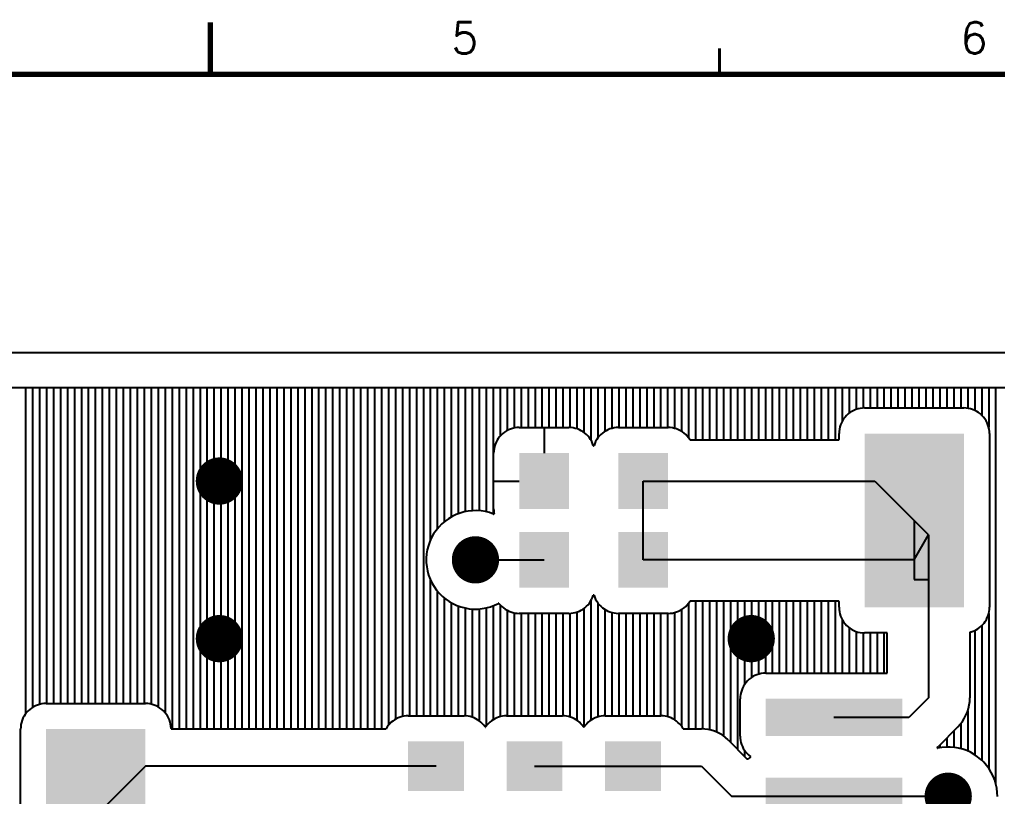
# Model space of a CAD drawing. Extents: x 295 to 953, y 10 to 290.
# Drawn here: x 668.7 to 762.3, y 215.9 to 290.2 of the extents above; entities that cross this region are included whole.
import ezdxf
from ezdxf.enums import TextEntityAlignment as Align

# ---------------------------------------------------------------- set-up
doc = ezdxf.new("R2010")
doc.units = 0
doc.header["$LTSCALE"] = 5
doc.header["$MEASUREMENT"] = 0
doc.layers.get('0').update_dxf_attribs({"linetype": 'CONTINUOUS', "lineweight": 25})
for name, color, linetype in [('ART001_PHO', 7, 'CONTINUOUS'), ('문자', 4, 'CONTINUOUS'), ('테두리', 3, 'CONTINUOUS')]:
    doc.layers.add(name, color=color, linetype=linetype)
doc.styles.get("Standard").update_dxf_attribs({"font": 'simplex.shx'})

# ---------------------------------------------------------------- blocks, each defined once
blk = doc.blocks.new('C')
at = {"layer": '테두리'}
for points, const_width in [([(210, 290), (210, 285)], 0.5), ([(258.75, 287.5), (258.75, 285)], 0.3), ([(15, 285), (15, 15), (405, 15), (405, 285), (15, 285)], 0.5)]:
    blk.add_lwpolyline(points, dxfattribs=dict(at, const_width=const_width))
at = {"layer": '문자'}
for s, p in [('5', (234.375, 288.5)), ('6', (283.125, 288.5))]:
    blk.add_text(s, height=3, dxfattribs=at).set_placement(p, align=Align.MIDDLE)

msp = doc.modelspace()

# ---------------------------------------------------------------- linework, layer by layer
at = {"color": 7, "const_width": 2.263}
for points in [[(687.854, 247.199, 1), (687.854, 244.936, 1)], [(712.371, 239.656, 1), (712.371, 237.392, 1)], [(687.854, 232.112, 1), (687.854, 229.849, 1)], [(738.774, 232.112, 1), (738.774, 229.849, 1)], [(757.634, 217.024, 1), (757.634, 214.761, 1)]]:
    msp.add_lwpolyline(points, format="xyb", close=True, dxfattribs=at)
at = {"layer": 'ART001_PHO', "color": 7}
for p, q in [((822.098, 258.349), (548.858, 258.349)), ((822.098, 255.007), (548.858, 255.007)), ((669.289, 255.007), (669.289, 223.77)), ((669.957, 255.007), (669.957, 224.394)), ((670.626, 255.007), (670.626, 224.688)), ((671.294, 255.007), (671.294, 224.773)), ((671.962, 255.007), (671.962, 224.773)), ((672.63, 255.007), (672.63, 224.773)), ((673.299, 255.007), (673.299, 224.773)), ((673.967, 255.007), (673.967, 224.773)), ((674.635, 255.007), (674.635, 224.773)), ((675.303, 255.007), (675.303, 224.773)), ((675.972, 255.007), (675.972, 224.773)), ((676.64, 255.007), (676.64, 224.773)), ((677.308, 255.007), (677.308, 224.773)), ((677.976, 255.007), (677.976, 224.773)), ((678.645, 255.007), (678.645, 224.773)), ((679.313, 255.007), (679.313, 224.773)), ((679.981, 255.007), (679.981, 224.773)), ((680.649, 255.007), (680.649, 224.773)), ((681.318, 255.007), (681.318, 224.711)), ((681.986, 255.007), (681.986, 224.45)), ((682.654, 255.007), (682.654, 223.889)), ((683.322, 255.007), (683.322, 222.341)), ((683.991, 255.007), (683.991, 222.341)), ((684.659, 255.007), (684.659, 222.341)), ((685.327, 255.007), (685.327, 222.341)), ((685.995, 255.007), (685.995, 222.341)), ((686.664, 255.007), (686.664, 222.341)), ((687.332, 255.007), (687.332, 222.341)), ((688, 255.007), (688, 222.341)), ((688.668, 255.007), (688.668, 222.341)), ((689.337, 255.007), (689.337, 222.341)), ((690.005, 255.007), (690.005, 222.341)), ((690.673, 255.007), (690.673, 222.341)), ((691.341, 255.007), (691.341, 222.341)), ((692.01, 255.007), (692.01, 222.341)), ((692.678, 255.007), (692.678, 222.341)), ((693.346, 255.007), (693.346, 222.341)), ((694.014, 255.007), (694.014, 222.341)), ((694.683, 255.007), (694.683, 222.341)), ((695.351, 255.007), (695.351, 222.341)), ((696.019, 255.007), (696.019, 222.341)), ((696.687, 255.007), (696.687, 222.341)), ((697.356, 255.007), (697.356, 222.341)), ((698.024, 255.007), (698.024, 222.341)), ((698.692, 255.007), (698.692, 222.341)), ((699.36, 255.007), (699.36, 222.341)), ((700.029, 255.007), (700.029, 222.341)), ((700.697, 255.007), (700.697, 222.341)), ((701.365, 255.007), (701.365, 222.341)), ((702.033, 255.007), (702.033, 222.341)), ((702.702, 255.007), (702.702, 222.341)), ((703.37, 255.007), (703.37, 222.341)), ((704.038, 255.007), (704.038, 222.697)), ((704.706, 255.007), (704.706, 223.26)), ((705.375, 255.007), (705.375, 223.522)), ((706.043, 255.007), (706.043, 223.585)), ((706.711, 255.007), (706.711, 223.585)), ((707.379, 255.007), (707.379, 223.585)), ((708.048, 255.007), (708.048, 240.402)), ((708.716, 255.007), (708.716, 241.5)), ((709.384, 255.007), (709.384, 242.17)), ((710.052, 255.007), (710.052, 242.628)), ((710.721, 255.007), (710.721, 242.939)), ((711.389, 255.007), (711.389, 243.134)), ((712.057, 255.007), (712.057, 243.227)), ((712.725, 255.007), (712.725, 243.224)), ((713.394, 255.007), (713.394, 243.125)), ((714.062, 255.007), (714.062, 242.924)), ((714.73, 255.007), (714.73, 250.372)), ((715.398, 255.007), (715.398, 250.899)), ((716.067, 255.007), (716.067, 251.141)), ((716.735, 255.007), (716.735, 251.191)), ((717.403, 255.007), (717.403, 251.191)), ((718.071, 255.007), (718.071, 251.191)), ((718.74, 255.007), (718.74, 251.191)), ((719.408, 255.007), (719.408, 251.191)), ((720.076, 255.007), (720.076, 251.191)), ((720.744, 255.007), (720.744, 251.191)), ((721.413, 255.007), (721.413, 251.189)), ((722.081, 255.007), (722.081, 251.067)), ((722.749, 255.007), (722.749, 250.724)), ((723.417, 255.007), (723.417, 249.992)), ((724.086, 255.007), (724.086, 250.188)), ((724.754, 255.007), (724.754, 250.812)), ((725.422, 255.007), (725.422, 251.106)), ((726.09, 255.007), (726.09, 251.191)), ((726.759, 255.007), (726.759, 251.191)), ((727.427, 255.007), (727.427, 251.191)), ((728.095, 255.007), (728.095, 251.191)), ((728.763, 255.007), (728.763, 251.191)), ((729.432, 255.007), (729.432, 251.191)), ((730.1, 255.007), (730.1, 251.191)), ((730.768, 255.007), (730.768, 251.191)), ((731.436, 255.007), (731.436, 251.111)), ((732.105, 255.007), (732.105, 250.824)), ((732.773, 255.007), (732.773, 250.214)), ((733.441, 255.007), (733.441, 250.027)), ((734.109, 255.007), (734.109, 250.027)), ((734.778, 255.007), (734.778, 250.027)), ((735.446, 255.007), (735.446, 250.027)), ((736.114, 255.007), (736.114, 250.027)), ((736.782, 255.007), (736.782, 250.027)), ((737.451, 255.007), (737.451, 250.027)), ((738.119, 255.007), (738.119, 250.027)), ((738.787, 255.007), (738.787, 250.027)), ((739.455, 255.007), (739.455, 250.027)), ((740.124, 255.007), (740.124, 250.027)), ((740.792, 255.007), (740.792, 250.027)), ((741.46, 255.007), (741.46, 250.027)), ((742.128, 255.007), (742.128, 250.027)), ((742.797, 255.007), (742.797, 250.027)), ((743.465, 255.007), (743.465, 250.027)), ((744.133, 255.007), (744.133, 250.027)), ((744.801, 255.007), (744.801, 250.027)), ((745.47, 255.007), (745.47, 250.027)), ((746.138, 255.007), (746.138, 250.027)), ((746.806, 255.007), (746.806, 250.027)), ((747.474, 255.007), (747.474, 251.778)), ((748.143, 255.007), (748.143, 252.559)), ((748.811, 255.007), (748.811, 252.921)), ((749.479, 255.007), (749.479, 253.058)), ((750.147, 255.007), (750.147, 253.062)), ((750.816, 255.007), (750.816, 253.062)), ((751.484, 255.007), (751.484, 253.062)), ((752.152, 255.007), (752.152, 253.062)), ((752.82, 255.007), (752.82, 253.062)), ((753.489, 255.007), (753.489, 253.062)), ((754.157, 255.007), (754.157, 253.062)), ((754.825, 255.007), (754.825, 253.062)), ((755.493, 255.007), (755.493, 253.062)), ((756.162, 255.007), (756.162, 253.062)), ((756.83, 255.007), (756.83, 253.062)), ((757.498, 255.007), (757.498, 253.062)), ((758.166, 255.007), (758.166, 253.062)), ((758.835, 255.007), (758.835, 253.062)), ((759.503, 255.007), (759.503, 253.034)), ((760.171, 255.007), (760.171, 252.832)), ((760.839, 255.007), (760.839, 252.371)), ((761.508, 255.007), (761.508, 251.218)), ((762.176, 255.007), (762.176, 217.152)), ((748.594, 252.833), (748.405, 252.734)), ((748.792, 252.915), (748.594, 252.833)), ((748.996, 252.979), (748.792, 252.915)), ((749.204, 253.025), (748.996, 252.979)), ((749.416, 253.053), (749.204, 253.025)), ((749.63, 253.062), (749.416, 253.053)), ((749.63, 253.062), (759.134, 253.062)), ((759.348, 253.053), (759.134, 253.062)), ((759.559, 253.025), (759.348, 253.053)), ((759.768, 252.979), (759.559, 253.025)), ((759.972, 252.914), (759.768, 252.979)), ((760.169, 252.832), (759.972, 252.914)), ((760.359, 252.734), (760.169, 252.832)), ((747.623, 252.018), (747.508, 251.837)), ((747.753, 252.187), (747.623, 252.018)), ((747.897, 252.345), (747.753, 252.187)), ((748.055, 252.489), (747.897, 252.345)), ((748.224, 252.619), (748.055, 252.489)), ((748.405, 252.734), (748.224, 252.619)), ((760.539, 252.619), (760.359, 252.734)), ((760.709, 252.489), (760.539, 252.619)), ((760.866, 252.344), (760.709, 252.489)), ((761.011, 252.187), (760.866, 252.344)), ((761.141, 252.017), (761.011, 252.187)), ((761.256, 251.837), (761.141, 252.017)), ((715.523, 250.962), (715.334, 250.863)), ((715.721, 251.043), (715.523, 250.962)), ((715.925, 251.108), (715.721, 251.043)), ((716.134, 251.154), (715.925, 251.108)), ((716.345, 251.182), (716.134, 251.154)), ((716.559, 251.191), (716.345, 251.182)), ((716.559, 251.191), (721.311, 251.191)), ((718.935, 251.191), (718.935, 248.741)), ((721.519, 251.182), (721.311, 251.191)), ((721.725, 251.156), (721.519, 251.182)), ((721.928, 251.112), (721.725, 251.156)), ((722.126, 251.051), (721.928, 251.112)), ((722.319, 250.974), (722.126, 251.051)), ((722.504, 250.881), (722.319, 250.974)), ((725.056, 250.975), (724.871, 250.882)), ((725.248, 251.052), (725.056, 250.975)), ((725.447, 251.112), (725.248, 251.052)), ((725.649, 251.156), (725.447, 251.112)), ((725.855, 251.182), (725.649, 251.156)), ((726.062, 251.191), (725.855, 251.182)), ((726.063, 251.191), (730.815, 251.191)), ((731.022, 251.182), (730.815, 251.191)), ((731.226, 251.156), (731.022, 251.182)), ((731.428, 251.113), (731.226, 251.156)), ((731.625, 251.053), (731.428, 251.113)), ((731.816, 250.977), (731.625, 251.053)), ((732.001, 250.885), (731.816, 250.977)), ((747.217, 251.038), (747.189, 250.826)), ((747.263, 251.246), (747.217, 251.038)), ((747.327, 251.45), (747.263, 251.246)), ((747.409, 251.648), (747.327, 251.45)), ((747.508, 251.837), (747.409, 251.648)), ((761.354, 251.647), (761.256, 251.837)), ((761.436, 251.45), (761.354, 251.647)), ((761.5, 251.246), (761.436, 251.45)), ((761.547, 251.037), (761.5, 251.246)), ((761.575, 250.825), (761.547, 251.037)), ((714.552, 250.147), (714.437, 249.966)), ((714.682, 250.316), (714.552, 250.147)), ((714.826, 250.474), (714.682, 250.316)), ((714.984, 250.618), (714.826, 250.474)), ((715.154, 250.748), (714.984, 250.618)), ((715.334, 250.863), (715.154, 250.748)), ((722.68, 250.772), (722.504, 250.881)), ((722.847, 250.649), (722.68, 250.772)), ((723.003, 250.513), (722.847, 250.649)), ((723.147, 250.363), (723.003, 250.513)), ((723.277, 250.202), (723.147, 250.363)), ((723.394, 250.031), (723.277, 250.202)), ((723.496, 249.85), (723.394, 250.031)), ((723.98, 250.032), (723.878, 249.851)), ((724.097, 250.203), (723.98, 250.032)), ((724.227, 250.364), (724.097, 250.203)), ((724.371, 250.513), (724.227, 250.364)), ((724.527, 250.65), (724.371, 250.513)), ((724.694, 250.773), (724.527, 250.65)), ((724.871, 250.882), (724.694, 250.773)), ((732.177, 250.778), (732.001, 250.885)), ((732.343, 250.656), (732.177, 250.778)), ((732.498, 250.521), (732.343, 250.656)), ((732.642, 250.373), (732.498, 250.521)), ((732.773, 250.214), (732.642, 250.373)), ((732.89, 250.044), (732.773, 250.214)), ((732.889, 250.044), (732.891, 250.042)), ((732.891, 250.042), (732.893, 250.039)), ((732.893, 250.039), (732.895, 250.037)), ((732.895, 250.037), (732.898, 250.035)), ((732.898, 250.035), (732.9, 250.033)), ((732.9, 250.033), (732.903, 250.031)), ((732.903, 250.031), (732.906, 250.03)), ((732.906, 250.03), (732.909, 250.029)), ((732.909, 250.029), (732.912, 250.028)), ((732.912, 250.028), (732.915, 250.027)), ((732.915, 250.027), (732.918, 250.027)), ((732.918, 250.027), (732.921, 250.027)), ((732.921, 250.027), (747.142, 250.027)), ((747.142, 250.027), (747.145, 250.027)), ((747.145, 250.027), (747.149, 250.027)), ((747.149, 250.027), (747.152, 250.028)), ((747.152, 250.028), (747.155, 250.029)), ((747.155, 250.029), (747.158, 250.03)), ((747.158, 250.03), (747.161, 250.032)), ((747.161, 250.032), (747.163, 250.034)), ((747.163, 250.034), (747.166, 250.036)), ((747.166, 250.036), (747.168, 250.038)), ((747.168, 250.038), (747.171, 250.04)), ((747.171, 250.04), (747.173, 250.043)), ((747.173, 250.043), (747.174, 250.045)), ((747.174, 250.045), (747.176, 250.048)), ((747.176, 250.048), (747.177, 250.051)), ((747.177, 250.051), (747.178, 250.054)), ((747.178, 250.054), (747.179, 250.058)), ((747.189, 250.826), (747.179, 250.612)), ((747.179, 250.064), (747.179, 250.612)), ((747.179, 250.061), (747.179, 250.064)), ((747.179, 250.058), (747.179, 250.061)), ((761.584, 250.611), (761.575, 250.825)), ((761.584, 250.612), (761.584, 233.98)), ((714.146, 249.167), (714.118, 248.955)), ((714.192, 249.375), (714.146, 249.167)), ((714.256, 249.579), (714.192, 249.375)), ((714.338, 249.777), (714.256, 249.579)), ((714.437, 249.966), (714.338, 249.777)), ((723.582, 249.661), (723.496, 249.85)), ((723.651, 249.466), (723.582, 249.661)), ((723.651, 249.466), (723.652, 249.463)), ((723.652, 249.463), (723.654, 249.46)), ((723.654, 249.46), (723.655, 249.457)), ((723.655, 249.457), (723.657, 249.455)), ((723.657, 249.455), (723.659, 249.452)), ((723.659, 249.452), (723.661, 249.45)), ((723.661, 249.45), (723.663, 249.448)), ((723.663, 249.448), (723.666, 249.446)), ((723.666, 249.446), (723.669, 249.444)), ((723.669, 249.444), (723.671, 249.443)), ((723.671, 249.443), (723.674, 249.442)), ((723.674, 249.442), (723.677, 249.441)), ((723.677, 249.441), (723.68, 249.44)), ((723.68, 249.44), (723.683, 249.44)), ((723.683, 249.44), (723.687, 249.44)), ((723.687, 249.44), (723.69, 249.44)), ((723.69, 249.44), (723.693, 249.44)), ((723.693, 249.44), (723.696, 249.441)), ((723.696, 249.441), (723.699, 249.442)), ((723.699, 249.442), (723.702, 249.443)), ((723.702, 249.443), (723.705, 249.444)), ((723.705, 249.444), (723.707, 249.446)), ((723.707, 249.446), (723.71, 249.448)), ((723.71, 249.448), (723.712, 249.45)), ((723.712, 249.45), (723.714, 249.452)), ((723.714, 249.452), (723.716, 249.455)), ((723.716, 249.455), (723.718, 249.457)), ((723.718, 249.457), (723.72, 249.46)), ((723.72, 249.46), (723.721, 249.463)), ((723.721, 249.463), (723.722, 249.466)), ((723.792, 249.662), (723.722, 249.466)), ((723.878, 249.851), (723.792, 249.662)), ((714.118, 248.955), (714.108, 248.741)), ((714.108, 243.395), (714.108, 248.741)), ((714.108, 246.068), (716.559, 246.068)), ((728.439, 238.524), (728.439, 246.068)), ((728.439, 246.068), (750.61, 246.068)), ((750.61, 246.068), (754.382, 242.296)), ((710.137, 242.674), (709.785, 242.465)), ((710.506, 242.853), (710.137, 242.674)), ((710.889, 242.998), (710.506, 242.853)), ((711.283, 243.11), (710.889, 242.998)), ((711.685, 243.187), (711.283, 243.11)), ((712.092, 243.229), (711.685, 243.187)), ((712.502, 243.236), (712.092, 243.229)), ((712.91, 243.206), (712.502, 243.236)), ((713.315, 243.142), (712.91, 243.206)), ((713.712, 243.043), (713.315, 243.142)), ((714.099, 242.909), (713.712, 243.043)), ((714.099, 242.909), (714.102, 242.908)), ((714.102, 242.908), (714.105, 242.907)), ((714.105, 242.907), (714.108, 242.907)), ((714.108, 243.395), (714.113, 243.246)), ((714.108, 242.907), (714.111, 242.907)), ((714.111, 242.907), (714.114, 242.907)), ((714.113, 243.246), (714.126, 243.098)), ((714.114, 242.907), (714.117, 242.907)), ((714.117, 242.907), (714.121, 242.908)), ((714.121, 242.908), (714.124, 242.908)), ((714.124, 242.908), (714.127, 242.909)), ((714.126, 243.098), (714.149, 242.951)), ((714.127, 242.909), (714.129, 242.911)), ((714.129, 242.911), (714.132, 242.912)), ((714.132, 242.912), (714.135, 242.914)), ((714.135, 242.914), (714.137, 242.916)), ((714.137, 242.916), (714.139, 242.918)), ((714.139, 242.918), (714.142, 242.921)), ((714.142, 242.921), (714.143, 242.923)), ((714.143, 242.923), (714.145, 242.926)), ((714.145, 242.926), (714.146, 242.929)), ((714.146, 242.929), (714.148, 242.932)), ((714.148, 242.935), (714.149, 242.938)), ((714.148, 242.932), (714.148, 242.935)), ((714.149, 242.947), (714.149, 242.951)), ((714.15, 242.944), (714.149, 242.947)), ((714.149, 242.941), (714.15, 242.944)), ((714.149, 242.938), (714.149, 242.941)), ((708.857, 241.665), (708.597, 241.348)), ((709.143, 241.958), (708.857, 241.665)), ((709.453, 242.226), (709.143, 241.958)), ((709.785, 242.465), (709.453, 242.226)), ((755.748, 240.93), (754.382, 242.296)), ((754.382, 242.296), (754.382, 238.524)), ((708.166, 240.653), (707.997, 240.28)), ((708.366, 241.01), (708.166, 240.653)), ((708.597, 241.348), (708.366, 241.01)), ((754.382, 238.524), (755.748, 240.93)), ((755.748, 240.93), (755.748, 236.638)), ((707.861, 239.893), (707.759, 239.497)), ((707.997, 240.28), (707.861, 239.893)), ((707.692, 239.093), (707.66, 238.684)), ((707.759, 239.497), (707.692, 239.093)), ((707.66, 238.684), (707.664, 238.275)), ((707.664, 238.275), (707.703, 237.867)), ((707.703, 237.867), (707.778, 237.465)), ((712.371, 238.524), (718.935, 238.524)), ((754.382, 238.524), (728.439, 238.524)), ((754.382, 238.524), (754.382, 236.638)), ((707.778, 237.465), (707.887, 237.07)), ((707.887, 237.07), (708.031, 236.686)), ((708.031, 236.686), (708.207, 236.316)), ((708.048, 236.646), (708.048, 223.585)), ((708.207, 236.316), (708.414, 235.963)), ((708.414, 235.963), (708.651, 235.629)), ((754.382, 236.638), (755.748, 236.638)), ((755.748, 236.638), (755.748, 225.322)), ((708.651, 235.629), (708.916, 235.317)), ((708.716, 235.548), (708.716, 223.585)), ((708.916, 235.317), (709.208, 235.03)), ((709.208, 235.03), (709.523, 234.768)), ((723.581, 234.929), (723.651, 235.126)), ((723.652, 235.129), (723.651, 235.126)), ((723.654, 235.132), (723.652, 235.129)), ((723.655, 235.134), (723.654, 235.132)), ((723.657, 235.137), (723.655, 235.134)), ((723.659, 235.14), (723.657, 235.137)), ((723.661, 235.142), (723.659, 235.14)), ((723.663, 235.144), (723.661, 235.142)), ((723.666, 235.146), (723.663, 235.144)), ((723.669, 235.147), (723.666, 235.146)), ((723.671, 235.149), (723.669, 235.147)), ((723.674, 235.15), (723.671, 235.149)), ((723.677, 235.151), (723.674, 235.15)), ((723.68, 235.151), (723.677, 235.151)), ((723.683, 235.152), (723.68, 235.151)), ((723.687, 235.152), (723.683, 235.152)), ((723.69, 235.152), (723.687, 235.152)), ((723.693, 235.151), (723.69, 235.152)), ((723.696, 235.151), (723.693, 235.151)), ((723.699, 235.15), (723.696, 235.151)), ((723.702, 235.149), (723.699, 235.15)), ((723.705, 235.147), (723.702, 235.149)), ((723.707, 235.146), (723.705, 235.147)), ((723.71, 235.144), (723.707, 235.146)), ((723.712, 235.142), (723.71, 235.144)), ((723.714, 235.139), (723.712, 235.142)), ((723.716, 235.137), (723.714, 235.139)), ((723.718, 235.134), (723.716, 235.137)), ((723.72, 235.132), (723.718, 235.134)), ((723.721, 235.129), (723.72, 235.132)), ((723.722, 235.126), (723.721, 235.129)), ((723.722, 235.126), (723.792, 234.93)), ((709.384, 234.878), (709.384, 223.585)), ((709.523, 234.768), (709.86, 234.535)), ((709.86, 234.535), (710.216, 234.332)), ((710.052, 234.42), (710.052, 223.585)), ((710.216, 234.332), (710.588, 234.161)), ((710.588, 234.161), (710.973, 234.023)), ((710.721, 234.109), (710.721, 223.585)), ((713.797, 234.031), (714.181, 234.172)), ((714.062, 234.124), (714.062, 223.215)), ((714.181, 234.172), (714.576, 234.358)), ((714.579, 234.36), (714.576, 234.358)), ((714.582, 234.361), (714.579, 234.36)), ((714.585, 234.362), (714.582, 234.361)), ((714.588, 234.362), (714.585, 234.362)), ((714.591, 234.363), (714.588, 234.362)), ((714.594, 234.363), (714.591, 234.363)), ((714.597, 234.363), (714.594, 234.363)), ((714.6, 234.362), (714.597, 234.363)), ((714.603, 234.362), (714.6, 234.362)), ((714.606, 234.361), (714.603, 234.362)), ((714.609, 234.36), (714.606, 234.361)), ((714.612, 234.358), (714.609, 234.36)), ((714.614, 234.357), (714.612, 234.358)), ((714.617, 234.355), (714.614, 234.357)), ((714.619, 234.353), (714.617, 234.355)), ((714.621, 234.351), (714.619, 234.353)), ((714.623, 234.348), (714.621, 234.351)), ((714.623, 234.348), (714.754, 234.193)), ((714.73, 234.22), (714.73, 223.504)), ((714.754, 234.193), (714.897, 234.05)), ((722.846, 233.941), (723.002, 234.078)), ((723.002, 234.078), (723.146, 234.227)), ((723.146, 234.227), (723.276, 234.388)), ((723.276, 234.388), (723.393, 234.56)), ((723.393, 234.56), (723.495, 234.74)), ((723.417, 234.6), (723.417, 223.167)), ((723.495, 234.74), (723.581, 234.929)), ((723.792, 234.93), (723.878, 234.742)), ((723.878, 234.742), (723.979, 234.561)), ((723.979, 234.561), (724.096, 234.389)), ((724.086, 234.403), (724.086, 223.483)), ((724.096, 234.389), (724.227, 234.228)), ((724.227, 234.228), (724.37, 234.079)), ((724.37, 234.079), (724.526, 233.942)), ((732.498, 234.07), (732.641, 234.218)), ((732.641, 234.218), (732.772, 234.377)), ((732.772, 234.377), (732.889, 234.547)), ((732.773, 234.378), (732.773, 222.341)), ((732.891, 234.55), (732.889, 234.548)), ((732.893, 234.553), (732.891, 234.55)), ((732.895, 234.555), (732.893, 234.553)), ((732.898, 234.557), (732.895, 234.555)), ((732.9, 234.559), (732.898, 234.557)), ((732.903, 234.56), (732.9, 234.559)), ((732.906, 234.562), (732.903, 234.56)), ((732.909, 234.563), (732.906, 234.562)), ((732.912, 234.564), (732.909, 234.563)), ((732.915, 234.564), (732.912, 234.564)), ((732.918, 234.565), (732.915, 234.564)), ((732.921, 234.565), (732.918, 234.565)), ((747.142, 234.565), (732.921, 234.565)), ((733.441, 234.565), (733.441, 222.341)), ((734.109, 234.565), (734.109, 222.339)), ((734.778, 234.565), (734.778, 222.26)), ((735.446, 234.565), (735.446, 222.045)), ((736.114, 234.565), (736.114, 221.666)), ((736.782, 234.565), (736.782, 221.064)), ((737.451, 234.565), (737.451, 220.396)), ((738.119, 234.565), (738.119, 226.572)), ((738.787, 234.565), (738.787, 227.247)), ((739.455, 234.565), (739.455, 227.565)), ((740.124, 234.565), (740.124, 227.668)), ((740.792, 234.565), (740.792, 227.669)), ((741.46, 234.565), (741.46, 227.669)), ((742.128, 234.565), (742.128, 227.669)), ((742.797, 234.565), (742.797, 227.669)), ((743.465, 234.565), (743.465, 227.669)), ((744.133, 234.565), (744.133, 227.669)), ((744.801, 234.565), (744.801, 227.669)), ((745.47, 234.565), (745.47, 227.669)), ((746.138, 234.565), (746.138, 227.669)), ((746.806, 234.565), (746.806, 227.669)), ((747.145, 234.565), (747.142, 234.565)), ((747.149, 234.564), (747.145, 234.565)), ((747.152, 234.564), (747.149, 234.564)), ((747.155, 234.563), (747.152, 234.564)), ((747.158, 234.561), (747.155, 234.563)), ((747.161, 234.56), (747.158, 234.561)), ((747.163, 234.558), (747.161, 234.56)), ((747.166, 234.556), (747.163, 234.558)), ((747.168, 234.554), (747.166, 234.556)), ((747.171, 234.552), (747.168, 234.554)), ((747.173, 234.549), (747.171, 234.552)), ((747.174, 234.546), (747.173, 234.549)), ((747.176, 234.543), (747.174, 234.546)), ((747.177, 234.54), (747.176, 234.543)), ((747.178, 234.537), (747.177, 234.54)), ((747.179, 234.534), (747.178, 234.537)), ((747.179, 234.531), (747.179, 234.534)), ((747.179, 234.528), (747.179, 234.531)), ((747.179, 233.98), (747.179, 234.528)), ((710.973, 234.023), (711.369, 233.918)), ((711.369, 233.918), (711.773, 233.849)), ((711.389, 233.914), (711.389, 223.582)), ((711.773, 233.849), (712.181, 233.814)), ((712.057, 233.821), (712.057, 223.456)), ((712.181, 233.814), (712.59, 233.816)), ((712.59, 233.816), (712.998, 233.853)), ((712.725, 233.824), (712.725, 223.107)), ((712.998, 233.853), (713.402, 233.925)), ((713.394, 233.923), (713.394, 222.602)), ((713.402, 233.925), (713.797, 234.031)), ((714.897, 234.05), (715.052, 233.919)), ((715.052, 233.919), (715.217, 233.801)), ((715.217, 233.801), (715.391, 233.697)), ((715.391, 233.697), (715.573, 233.608)), ((715.398, 233.693), (715.398, 223.585)), ((715.573, 233.608), (715.761, 233.534)), ((715.761, 233.534), (715.955, 233.476)), ((715.955, 233.476), (716.154, 233.434)), ((716.067, 233.451), (716.067, 223.585)), ((716.154, 233.434), (716.355, 233.409)), ((716.355, 233.409), (716.559, 233.401)), ((721.311, 233.401), (716.559, 233.401)), ((716.735, 233.401), (716.735, 223.585)), ((717.403, 233.401), (717.403, 223.585)), ((718.071, 233.401), (718.071, 223.585)), ((718.74, 233.401), (718.74, 223.585)), ((719.408, 233.401), (719.408, 223.585)), ((720.076, 233.401), (720.076, 223.585)), ((720.744, 233.401), (720.744, 223.585)), ((721.311, 233.401), (721.518, 233.409)), ((721.413, 233.403), (721.413, 223.48)), ((721.518, 233.409), (721.723, 233.436)), ((721.723, 233.436), (721.926, 233.479)), ((721.926, 233.479), (722.124, 233.54)), ((722.081, 233.525), (722.081, 223.16)), ((722.124, 233.54), (722.317, 233.617)), ((722.317, 233.617), (722.502, 233.71)), ((722.502, 233.71), (722.679, 233.818)), ((722.679, 233.818), (722.846, 233.941)), ((722.749, 233.867), (722.749, 222.518)), ((724.526, 233.942), (724.693, 233.819)), ((724.693, 233.819), (724.87, 233.711)), ((724.754, 233.78), (724.754, 223.585)), ((724.87, 233.711), (725.055, 233.617)), ((725.055, 233.617), (725.248, 233.54)), ((725.248, 233.54), (725.446, 233.48)), ((725.422, 233.486), (725.422, 223.585)), ((725.446, 233.48), (725.649, 233.436)), ((725.649, 233.436), (725.854, 233.41)), ((725.854, 233.41), (726.063, 233.401)), ((730.815, 233.401), (726.063, 233.401)), ((726.09, 233.401), (726.09, 223.585)), ((726.759, 233.401), (726.759, 223.585)), ((727.427, 233.401), (727.427, 223.585)), ((728.095, 233.401), (728.095, 223.585)), ((728.763, 233.401), (728.763, 223.585)), ((729.432, 233.401), (729.432, 223.585)), ((730.1, 233.401), (730.1, 223.585)), ((730.768, 233.401), (730.768, 223.501)), ((730.815, 233.401), (731.021, 233.409)), ((731.021, 233.409), (731.225, 233.435)), ((731.225, 233.435), (731.426, 233.478)), ((731.426, 233.478), (731.624, 233.538)), ((731.436, 233.481), (731.436, 223.209)), ((731.624, 233.538), (731.815, 233.614)), ((731.815, 233.614), (732, 233.706)), ((732, 233.706), (732.176, 233.813)), ((732.105, 233.768), (732.105, 222.588)), ((732.176, 233.813), (732.342, 233.935)), ((732.342, 233.935), (732.498, 234.07)), ((747.179, 233.98), (747.189, 233.766)), ((747.189, 233.766), (747.216, 233.554)), ((747.216, 233.554), (747.263, 233.346)), ((747.263, 233.346), (747.327, 233.142)), ((747.327, 233.142), (747.409, 232.944)), ((761.376, 232.992), (761.45, 233.181)), ((761.45, 233.181), (761.508, 233.374)), ((761.508, 233.374), (761.55, 233.572)), ((761.508, 233.373), (761.508, 218.578)), ((761.55, 233.572), (761.575, 233.773)), ((761.575, 233.773), (761.584, 233.979)), ((747.409, 232.944), (747.508, 232.755)), ((747.474, 232.814), (747.474, 227.669)), ((747.508, 232.755), (747.622, 232.574)), ((747.622, 232.574), (747.753, 232.405)), ((747.753, 232.405), (747.897, 232.247)), ((747.897, 232.247), (748.055, 232.103)), ((760.791, 232.176), (760.935, 232.319)), ((760.839, 232.221), (760.839, 219.348)), ((760.935, 232.319), (761.065, 232.473)), ((761.065, 232.473), (761.183, 232.637)), ((761.183, 232.637), (761.287, 232.811)), ((761.287, 232.811), (761.376, 232.992)), ((748.055, 232.103), (748.224, 231.973)), ((748.143, 232.032), (748.143, 227.669)), ((748.224, 231.973), (748.404, 231.858)), ((748.404, 231.858), (748.594, 231.759)), ((748.594, 231.759), (748.792, 231.677)), ((748.792, 231.677), (748.995, 231.613)), ((748.811, 231.67), (748.811, 227.669)), ((748.995, 231.613), (749.204, 231.567)), ((749.204, 231.567), (749.416, 231.539)), ((749.416, 231.539), (749.63, 231.53)), ((749.479, 231.534), (749.479, 227.669)), ((751.752, 231.53), (749.63, 231.53)), ((750.147, 231.53), (750.147, 227.669)), ((750.816, 231.53), (750.816, 227.669)), ((751.484, 231.53), (751.484, 227.669)), ((751.755, 231.529), (751.752, 231.53)), ((751.758, 231.529), (751.755, 231.529)), ((751.761, 231.528), (751.758, 231.529)), ((751.764, 231.527), (751.761, 231.528)), ((751.767, 231.526), (751.764, 231.527)), ((751.77, 231.525), (751.767, 231.526)), ((751.773, 231.523), (751.77, 231.525)), ((751.775, 231.521), (751.773, 231.523)), ((751.778, 231.519), (751.775, 231.521)), ((751.78, 231.516), (751.778, 231.519)), ((751.782, 231.514), (751.78, 231.516)), ((751.784, 231.511), (751.782, 231.514)), ((751.785, 231.508), (751.784, 231.511)), ((751.786, 231.505), (751.785, 231.508)), ((751.787, 231.502), (751.786, 231.505)), ((751.788, 231.499), (751.787, 231.502)), ((751.789, 231.496), (751.788, 231.499)), ((751.789, 231.492), (751.789, 231.496)), ((751.789, 227.706), (751.789, 231.492)), ((759.708, 231.578), (759.707, 231.575)), ((759.707, 231.575), (759.707, 231.572)), ((759.707, 231.572), (759.707, 231.569)), ((759.707, 231.569), (759.707, 225.322)), ((759.709, 231.581), (759.708, 231.578)), ((759.71, 231.583), (759.709, 231.581)), ((759.711, 231.586), (759.71, 231.583)), ((759.713, 231.589), (759.711, 231.586)), ((759.715, 231.591), (759.713, 231.589)), ((759.717, 231.594), (759.715, 231.591)), ((759.719, 231.596), (759.717, 231.594)), ((759.721, 231.598), (759.719, 231.596)), ((759.724, 231.6), (759.721, 231.598)), ((759.726, 231.601), (759.724, 231.6)), ((759.729, 231.603), (759.726, 231.601)), ((759.732, 231.604), (759.729, 231.603)), ((759.735, 231.605), (759.732, 231.604)), ((759.735, 231.605), (759.928, 231.662)), ((759.928, 231.662), (760.117, 231.736)), ((760.117, 231.736), (760.299, 231.824)), ((760.171, 231.76), (760.171, 219.865)), ((760.299, 231.824), (760.472, 231.928)), ((760.472, 231.928), (760.637, 232.045)), ((760.637, 232.045), (760.791, 232.176)), ((739.324, 227.521), (739.126, 227.439)), ((739.527, 227.585), (739.324, 227.521)), ((739.736, 227.632), (739.527, 227.585)), ((739.948, 227.659), (739.736, 227.632)), ((740.162, 227.669), (739.948, 227.659)), ((740.161, 227.669), (751.752, 227.669)), ((751.752, 227.669), (751.755, 227.669)), ((751.755, 227.669), (751.758, 227.669)), ((751.758, 227.669), (751.761, 227.67)), ((751.761, 227.67), (751.764, 227.671)), ((751.764, 227.671), (751.767, 227.672)), ((751.767, 227.672), (751.77, 227.674)), ((751.77, 227.674), (751.773, 227.675)), ((751.773, 227.675), (751.775, 227.677)), ((751.775, 227.677), (751.778, 227.68)), ((751.778, 227.68), (751.78, 227.682)), ((751.78, 227.682), (751.782, 227.685)), ((751.782, 227.685), (751.784, 227.687)), ((751.784, 227.687), (751.785, 227.69)), ((751.785, 227.69), (751.786, 227.693)), ((751.786, 227.693), (751.787, 227.696)), ((751.787, 227.696), (751.788, 227.699)), ((751.788, 227.699), (751.789, 227.703)), ((751.789, 227.703), (751.789, 227.706)), ((738.154, 226.624), (738.039, 226.444)), ((738.284, 226.794), (738.154, 226.624)), ((738.429, 226.951), (738.284, 226.794)), ((738.586, 227.096), (738.429, 226.951)), ((738.756, 227.226), (738.586, 227.096)), ((738.936, 227.341), (738.756, 227.226)), ((739.126, 227.439), (738.936, 227.341)), ((737.794, 225.853), (737.748, 225.644)), ((737.859, 226.057), (737.794, 225.853)), ((737.941, 226.254), (737.859, 226.057)), ((738.039, 226.444), (737.941, 226.254)), ((670.841, 224.736), (670.632, 224.69)), ((671.053, 224.764), (670.841, 224.736)), ((671.267, 224.773), (671.053, 224.764)), ((671.266, 224.773), (680.77, 224.773)), ((680.988, 224.763), (680.771, 224.773)), ((681.196, 224.736), (680.988, 224.763)), ((681.402, 224.69), (681.196, 224.736)), ((737.72, 225.432), (737.711, 225.219)), ((737.711, 221.654), (737.711, 225.218)), ((737.748, 225.644), (737.72, 225.432)), ((755.748, 225.322), (753.862, 223.436)), ((759.647, 224.635), (759.692, 224.977)), ((759.692, 224.977), (759.707, 225.322)), ((669.389, 223.898), (669.259, 223.728)), ((669.534, 224.056), (669.389, 223.898)), ((669.691, 224.2), (669.534, 224.056)), ((669.861, 224.33), (669.691, 224.2)), ((670.041, 224.445), (669.861, 224.33)), ((670.231, 224.544), (670.041, 224.445)), ((670.428, 224.625), (670.231, 224.544)), ((670.632, 224.69), (670.428, 224.625)), ((681.602, 224.627), (681.402, 224.69)), ((681.797, 224.547), (681.602, 224.627)), ((681.984, 224.451), (681.797, 224.547)), ((682.162, 224.339), (681.984, 224.451)), ((682.33, 224.212), (682.162, 224.339)), ((682.486, 224.072), (682.33, 224.212)), ((682.63, 223.918), (682.486, 224.072)), ((682.76, 223.753), (682.63, 223.918)), ((759.336, 223.649), (759.468, 223.968)), ((759.468, 223.968), (759.572, 224.298)), ((759.503, 224.068), (759.503, 220.22)), ((759.572, 224.298), (759.647, 224.635)), ((668.899, 222.957), (668.853, 222.749)), ((668.964, 223.161), (668.899, 222.957)), ((669.046, 223.359), (668.964, 223.161)), ((669.144, 223.548), (669.046, 223.359)), ((669.259, 223.728), (669.144, 223.548)), ((682.875, 223.577), (682.76, 223.753)), ((682.975, 223.391), (682.875, 223.577)), ((683.059, 223.198), (682.975, 223.391)), ((683.125, 222.999), (683.059, 223.198)), ((683.175, 222.794), (683.125, 222.999)), ((704.303, 222.97), (704.161, 222.834)), ((704.456, 223.095), (704.303, 222.97)), ((704.618, 223.207), (704.456, 223.095)), ((704.789, 223.305), (704.618, 223.207)), ((704.967, 223.389), (704.789, 223.305)), ((705.151, 223.459), (704.967, 223.389)), ((705.341, 223.514), (705.151, 223.459)), ((705.534, 223.553), (705.341, 223.514)), ((705.729, 223.577), (705.534, 223.553)), ((705.926, 223.585), (705.729, 223.577)), ((705.926, 223.585), (711.272, 223.585)), ((711.472, 223.577), (711.272, 223.585)), ((711.667, 223.553), (711.472, 223.577)), ((711.859, 223.514), (711.667, 223.553)), ((712.048, 223.459), (711.859, 223.514)), ((712.231, 223.389), (712.048, 223.459)), ((712.409, 223.305), (712.231, 223.389)), ((712.579, 223.207), (712.409, 223.305)), ((712.74, 223.096), (712.579, 223.207)), ((712.893, 222.972), (712.74, 223.096)), ((713.035, 222.837), (712.893, 222.972)), ((713.165, 222.69), (713.035, 222.837)), ((713.596, 222.84), (713.466, 222.694)), ((713.739, 222.975), (713.596, 222.84)), ((713.891, 223.099), (713.739, 222.975)), ((714.053, 223.21), (713.891, 223.099)), ((714.223, 223.308), (714.053, 223.21)), ((714.401, 223.391), (714.223, 223.308)), ((714.584, 223.46), (714.401, 223.391)), ((714.773, 223.515), (714.584, 223.46)), ((714.965, 223.554), (714.773, 223.515)), ((715.16, 223.577), (714.965, 223.554)), ((715.356, 223.585), (715.16, 223.577)), ((715.356, 223.585), (720.702, 223.585)), ((720.902, 223.577), (720.702, 223.585)), ((721.097, 223.553), (720.902, 223.577)), ((721.289, 223.514), (721.097, 223.553)), ((721.478, 223.459), (721.289, 223.514)), ((721.661, 223.389), (721.478, 223.459)), ((721.838, 223.305), (721.661, 223.389)), ((722.009, 223.207), (721.838, 223.305)), ((722.17, 223.096), (722.009, 223.207)), ((722.322, 222.972), (722.17, 223.096)), ((722.464, 222.837), (722.322, 222.972)), ((722.595, 222.69), (722.464, 222.837)), ((723.026, 222.84), (722.895, 222.694)), ((723.168, 222.975), (723.026, 222.84)), ((723.321, 223.099), (723.168, 222.975)), ((723.483, 223.21), (723.321, 223.099)), ((723.653, 223.308), (723.483, 223.21)), ((723.83, 223.391), (723.653, 223.308)), ((724.014, 223.46), (723.83, 223.391)), ((724.203, 223.515), (724.014, 223.46)), ((724.395, 223.554), (724.203, 223.515)), ((724.59, 223.577), (724.395, 223.554)), ((724.786, 223.585), (724.59, 223.577)), ((724.786, 223.585), (730.132, 223.585)), ((730.333, 223.577), (730.132, 223.585)), ((730.528, 223.553), (730.333, 223.577)), ((730.721, 223.513), (730.528, 223.553)), ((730.911, 223.458), (730.721, 223.513)), ((731.095, 223.388), (730.911, 223.458)), ((731.273, 223.303), (731.095, 223.388)), ((731.443, 223.204), (731.273, 223.303)), ((731.605, 223.092), (731.443, 223.204)), ((731.758, 222.967), (731.605, 223.092)), ((731.9, 222.831), (731.758, 222.967)), ((753.862, 223.436), (746.695, 223.436)), ((758.781, 222.778), (758.991, 223.052)), ((758.835, 222.843), (758.835, 220.45)), ((758.991, 223.052), (759.176, 223.343)), ((759.176, 223.343), (759.336, 223.649)), ((668.825, 222.537), (668.816, 222.323)), ((668.816, 205.691), (668.816, 222.323)), ((668.853, 222.749), (668.825, 222.537)), ((683.206, 222.586), (683.175, 222.794)), ((683.22, 222.377), (683.206, 222.586)), ((683.22, 222.377), (683.22, 222.374)), ((683.22, 222.374), (683.221, 222.37)), ((683.221, 222.37), (683.221, 222.367)), ((683.221, 222.367), (683.222, 222.364)), ((683.222, 222.364), (683.224, 222.361)), ((683.224, 222.361), (683.225, 222.359)), ((683.225, 222.359), (683.227, 222.356)), ((683.227, 222.356), (683.229, 222.353)), ((683.229, 222.353), (683.231, 222.351)), ((683.231, 222.351), (683.233, 222.349)), ((683.233, 222.349), (683.236, 222.347)), ((683.236, 222.347), (683.239, 222.345)), ((683.239, 222.345), (683.241, 222.344)), ((683.241, 222.344), (683.244, 222.343)), ((683.244, 222.343), (683.247, 222.342)), ((683.247, 222.342), (683.25, 222.341)), ((683.25, 222.341), (683.254, 222.341)), ((683.254, 222.341), (683.257, 222.341)), ((683.257, 222.341), (703.771, 222.341)), ((703.771, 222.341), (703.775, 222.341)), ((703.775, 222.341), (703.778, 222.341)), ((703.778, 222.341), (703.781, 222.342)), ((703.781, 222.342), (703.784, 222.343)), ((703.784, 222.343), (703.787, 222.344)), ((703.787, 222.344), (703.79, 222.345)), ((703.79, 222.345), (703.793, 222.347)), ((703.793, 222.347), (703.795, 222.349)), ((703.795, 222.349), (703.798, 222.351)), ((703.798, 222.351), (703.8, 222.354)), ((703.8, 222.354), (703.802, 222.356)), ((703.802, 222.356), (703.804, 222.359)), ((703.911, 222.529), (703.804, 222.36)), ((704.03, 222.687), (703.911, 222.529)), ((704.161, 222.834), (704.03, 222.687)), ((713.284, 222.534), (713.165, 222.69)), ((713.283, 222.534), (713.285, 222.532)), ((713.285, 222.532), (713.287, 222.529)), ((713.287, 222.529), (713.29, 222.527)), ((713.29, 222.527), (713.292, 222.525)), ((713.292, 222.525), (713.295, 222.523)), ((713.295, 222.523), (713.297, 222.522)), ((713.297, 222.522), (713.3, 222.521)), ((713.3, 222.521), (713.303, 222.52)), ((713.303, 222.52), (713.306, 222.519)), ((713.306, 222.519), (713.309, 222.518)), ((713.309, 222.518), (713.312, 222.518)), ((713.312, 222.518), (713.315, 222.518)), ((713.315, 222.518), (713.318, 222.518)), ((713.318, 222.518), (713.322, 222.519)), ((713.322, 222.519), (713.325, 222.52)), ((713.325, 222.52), (713.327, 222.521)), ((713.327, 222.521), (713.33, 222.522)), ((713.33, 222.522), (713.333, 222.523)), ((713.333, 222.523), (713.336, 222.525)), ((713.336, 222.525), (713.338, 222.527)), ((713.338, 222.527), (713.34, 222.529)), ((713.34, 222.529), (713.342, 222.531)), ((713.342, 222.531), (713.344, 222.534)), ((713.466, 222.694), (713.345, 222.534)), ((722.713, 222.534), (722.595, 222.69)), ((722.713, 222.534), (722.715, 222.532)), ((722.715, 222.532), (722.717, 222.529)), ((722.717, 222.529), (722.719, 222.527)), ((722.719, 222.527), (722.722, 222.525)), ((722.722, 222.525), (722.724, 222.523)), ((722.724, 222.523), (722.727, 222.522)), ((722.727, 222.522), (722.73, 222.521)), ((722.73, 222.521), (722.733, 222.52)), ((722.733, 222.52), (722.736, 222.519)), ((722.736, 222.519), (722.739, 222.518)), ((722.739, 222.518), (722.742, 222.518)), ((722.742, 222.518), (722.745, 222.518)), ((722.745, 222.518), (722.748, 222.518)), ((722.748, 222.518), (722.751, 222.519)), ((722.751, 222.519), (722.754, 222.52)), ((722.754, 222.52), (722.757, 222.521)), ((722.757, 222.521), (722.76, 222.522)), ((722.76, 222.522), (722.763, 222.523)), ((722.763, 222.523), (722.765, 222.525)), ((722.765, 222.525), (722.768, 222.527)), ((722.768, 222.527), (722.77, 222.529)), ((722.77, 222.529), (722.772, 222.531)), ((722.772, 222.531), (722.774, 222.534)), ((722.895, 222.694), (722.774, 222.534)), ((732.031, 222.683), (731.9, 222.831)), ((732.149, 222.525), (732.031, 222.683)), ((732.254, 222.359), (732.149, 222.525)), ((732.254, 222.359), (732.256, 222.356)), ((732.256, 222.356), (732.258, 222.354)), ((732.258, 222.354), (732.26, 222.351)), ((732.26, 222.351), (732.262, 222.349)), ((732.262, 222.349), (732.265, 222.347)), ((732.265, 222.347), (732.268, 222.345)), ((732.268, 222.345), (732.27, 222.344)), ((732.27, 222.344), (732.273, 222.343)), ((732.273, 222.343), (732.276, 222.342)), ((732.276, 222.342), (732.28, 222.341)), ((732.28, 222.341), (732.283, 222.341)), ((732.283, 222.341), (732.286, 222.341)), ((732.286, 222.341), (734.022, 222.341)), ((734.335, 222.327), (734.023, 222.341)), ((734.645, 222.286), (734.335, 222.327)), ((734.95, 222.218), (734.645, 222.286)), ((735.248, 222.124), (734.95, 222.218)), ((735.537, 222.005), (735.248, 222.124)), ((735.814, 221.86), (735.537, 222.005)), ((758.547, 222.523), (756.661, 220.637)), ((758.166, 222.142), (758.166, 220.576)), ((758.547, 222.523), (758.781, 222.778)), ((736.077, 221.692), (735.814, 221.86)), ((736.325, 221.502), (736.077, 221.692)), ((736.555, 221.291), (736.325, 221.502)), ((736.555, 221.291), (738.361, 219.485)), ((737.711, 221.654), (737.72, 221.448)), ((737.72, 221.448), (737.746, 221.244)), ((737.746, 221.244), (737.789, 221.043)), ((737.789, 221.043), (737.848, 220.845)), ((757.498, 221.474), (757.498, 220.604)), ((737.848, 220.845), (737.925, 220.654)), ((737.925, 220.654), (738.017, 220.469)), ((738.017, 220.469), (738.124, 220.293)), ((738.119, 220.301), (738.119, 219.728)), ((738.124, 220.293), (738.245, 220.127)), ((738.245, 220.127), (738.38, 219.971)), ((756.569, 220.538), (756.568, 220.535)), ((756.568, 220.535), (756.568, 220.532)), ((756.568, 220.532), (756.568, 220.528)), ((756.568, 220.528), (756.568, 220.525)), ((756.568, 220.525), (756.569, 220.522)), ((756.57, 220.544), (756.569, 220.541)), ((756.569, 220.541), (756.569, 220.538)), ((756.569, 220.522), (756.57, 220.519)), ((756.572, 220.547), (756.57, 220.544)), ((756.57, 220.519), (756.571, 220.516)), ((756.571, 220.516), (756.572, 220.513)), ((756.573, 220.55), (756.572, 220.547)), ((756.572, 220.513), (756.574, 220.51)), ((756.575, 220.553), (756.573, 220.55)), ((756.574, 220.51), (756.576, 220.508)), ((756.577, 220.555), (756.575, 220.553)), ((756.576, 220.508), (756.578, 220.505)), ((756.579, 220.557), (756.577, 220.555)), ((756.578, 220.505), (756.58, 220.503)), ((756.579, 220.557), (756.661, 220.637)), ((756.58, 220.503), (756.582, 220.501)), ((756.582, 220.501), (756.585, 220.499)), ((756.585, 220.499), (756.588, 220.497)), ((756.588, 220.497), (756.591, 220.496)), ((756.591, 220.496), (756.594, 220.495)), ((756.594, 220.495), (756.597, 220.494)), ((756.597, 220.494), (756.6, 220.494)), ((756.6, 220.494), (756.603, 220.493)), ((756.603, 220.493), (756.606, 220.493)), ((756.606, 220.493), (756.61, 220.494)), ((756.61, 220.494), (756.613, 220.494)), ((757.033, 220.568), (756.614, 220.494)), ((756.83, 220.806), (756.83, 220.537)), ((757.434, 220.602), (757.033, 220.568)), ((757.836, 220.602), (757.434, 220.602)), ((758.237, 220.567), (757.836, 220.602)), ((758.633, 220.499), (758.237, 220.567)), ((759.022, 220.397), (758.633, 220.499)), ((759.401, 220.262), (759.022, 220.397)), ((759.767, 220.096), (759.401, 220.262)), ((760.117, 219.898), (759.767, 220.096)), ((738.361, 219.485), (738.363, 219.483)), ((738.363, 219.483), (738.366, 219.481)), ((738.366, 219.481), (738.369, 219.479)), ((738.369, 219.479), (738.372, 219.478)), ((738.372, 219.478), (738.375, 219.477)), ((738.375, 219.477), (738.378, 219.476)), ((738.378, 219.476), (738.381, 219.475)), ((738.38, 219.971), (738.528, 219.828)), ((738.381, 219.475), (738.384, 219.475)), ((738.384, 219.475), (738.387, 219.474)), ((738.387, 219.474), (738.484, 219.474)), ((738.484, 219.474), (738.487, 219.475)), ((738.487, 219.475), (738.49, 219.475)), ((738.49, 219.475), (738.493, 219.476)), ((738.493, 219.476), (738.496, 219.476)), ((738.496, 219.476), (738.499, 219.478)), ((738.499, 219.478), (738.502, 219.479)), ((738.502, 219.479), (738.504, 219.48)), ((738.504, 219.48), (738.507, 219.482)), ((738.507, 219.482), (738.509, 219.484)), ((738.598, 219.562), (738.509, 219.484)), ((738.528, 219.828), (738.691, 219.694)), ((738.691, 219.635), (738.598, 219.562)), ((738.693, 219.692), (738.691, 219.694)), ((738.691, 219.635), (738.693, 219.637)), ((738.696, 219.69), (738.693, 219.692)), ((738.693, 219.637), (738.696, 219.639)), ((738.698, 219.688), (738.696, 219.69)), ((738.696, 219.639), (738.698, 219.641)), ((738.7, 219.685), (738.698, 219.688)), ((738.698, 219.641), (738.7, 219.644)), ((738.701, 219.682), (738.7, 219.685)), ((738.7, 219.644), (738.701, 219.646)), ((738.703, 219.68), (738.701, 219.682)), ((738.701, 219.646), (738.703, 219.649)), ((738.704, 219.677), (738.703, 219.68)), ((738.703, 219.649), (738.704, 219.652)), ((738.705, 219.674), (738.704, 219.677)), ((738.704, 219.652), (738.705, 219.655)), ((738.705, 219.671), (738.705, 219.674)), ((738.706, 219.668), (738.705, 219.671)), ((738.705, 219.658), (738.706, 219.661)), ((738.705, 219.655), (738.705, 219.658)), ((738.706, 219.664), (738.706, 219.668)), ((738.706, 219.661), (738.706, 219.664)), ((760.45, 219.672), (760.117, 219.898)), ((760.762, 219.418), (760.45, 219.672)), ((761.051, 219.139), (760.762, 219.418)), ((761.315, 218.836), (761.051, 219.139)), ((680.77, 218.759), (676.018, 214.007)), ((708.599, 218.759), (680.77, 218.759)), ((718.029, 218.759), (727.459, 218.759)), ((727.459, 218.759), (734.022, 218.759)), ((734.022, 218.759), (736.888, 215.893)), ((761.553, 218.511), (761.315, 218.836)), ((761.762, 218.168), (761.553, 218.511)), ((761.941, 217.807), (761.762, 218.168)), ((762.088, 217.433), (761.941, 217.807)), ((762.203, 217.048), (762.088, 217.433)), ((762.285, 216.654), (762.203, 217.048)), ((762.333, 216.255), (762.285, 216.654)), ((736.888, 215.893), (746.695, 215.893)), ((746.695, 215.893), (757.634, 215.893)), ((762.347, 215.853), (762.333, 216.255))]:
    msp.add_line(p, q, dxfattribs=at)
for points in [[(749.63, 250.612), (759.134, 250.612), (749.63, 233.98), (759.134, 233.98)], [(716.559, 248.741), (721.311, 248.741), (716.559, 243.395), (721.311, 243.395)], [(726.063, 248.741), (730.815, 248.741), (726.063, 243.395), (730.815, 243.395)], [(716.559, 241.197), (721.311, 241.197), (716.559, 235.851), (721.311, 235.851)], [(726.063, 241.197), (730.815, 241.197), (726.063, 235.851), (730.815, 235.851)], [(740.161, 225.218), (753.229, 225.218), (740.161, 221.654), (753.229, 221.654)], [(671.266, 222.323), (680.77, 222.323), (671.266, 205.691), (680.77, 205.691)], [(705.926, 221.135), (711.272, 221.135), (705.926, 216.383), (711.272, 216.383)], [(715.356, 221.135), (720.702, 221.135), (715.356, 216.383), (720.702, 216.383)], [(724.786, 221.135), (730.132, 221.135), (724.786, 216.383), (730.132, 216.383)], [(740.161, 217.675), (753.229, 217.675), (740.161, 214.111), (753.229, 214.111)]]:
    msp.add_solid(points, dxfattribs=at)

# ---------------------------------------------------------------- block references
msp.add_blockref('C', (476.978, 0))

doc.saveas('drawing.dxf')
